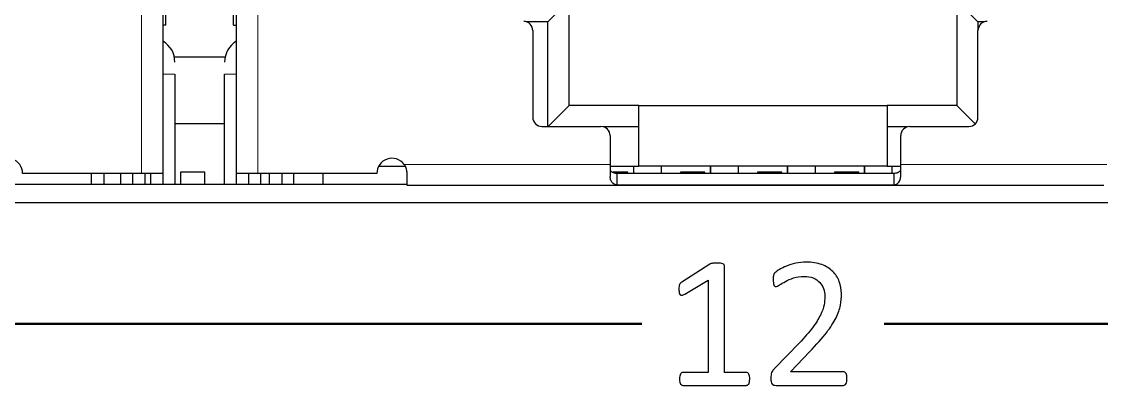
# Model space of a CAD drawing. Extents: x -260425 to 1294666, y -169889 to -2349.
# Drawn here: x 1001307.1 to 1001485.4, y -26643.7 to -26583.7 of the extents above; entities that cross this region are included whole.
import ezdxf

# ---------------------------------------------------------------- set-up
doc = ezdxf.new("R2010")
doc.units = 0
doc.header["$LTSCALE"] = 100
doc.layers.add('case', color=7, linetype='Continuous')
doc.layers.add('marking', color=7, linetype='Continuous')

# ---------------------------------------------------------------- blocks, each defined once
blk = doc.blocks.new('АТС')
at = {"layer": 'case', "lineweight": 25}
for points in [[(2873.9, -115.71), (2873.9, -115.71), (2873.9, -88.46), (2873.9, -88.46)], [(2885.1, -115.71), (2885.1, -115.71), (2885.1, -88.46), (2885.1, -88.46)], [(2873.4, -95.21), (2873.4, -95.21), (2873.4, -140.21), (2873.4, -140.21)], [(2885.6, -140.21), (2885.6, -140.21), (2885.6, -95.21), (2885.6, -95.21)], [(2937, -115.16), (2937, -115.16), (2940.5, -111.66), (2940.5, -111.66)], [(2940.5, -129.01), (2940.5, -129.01), (2940.5, -111.66), (2940.5, -111.66)], [(3008, -115.16), (3008, -115.16), (3004.5, -111.66), (3004.5, -111.66)], [(3004.5, -111.66), (3004.5, -111.66), (3004.5, -129.01), (3004.5, -129.01)], [(2873.9, -115.71), (2873.9, -115.71), (2873.4, -115.71), (2873.4, -115.71)], [(2885.1, -115.71), (2885.1, -115.71), (2885.6, -115.71), (2885.6, -115.71)], [(2937, -115.16), (2937, -115.16), (2933.38, -115.16), (2933.38, -115.16)], [(2937, -132.46), (2937, -132.46), (2937, -115.16), (2937, -115.16)], [(3008, -115.16), (3008, -115.16), (3008, -116.61), (3008, -116.61)], [(3009.12, -115.16), (3009.12, -115.16), (3008, -115.16), (3008, -115.16)], [(2934.5, -116.61), (2934.5, -116.61), (2934.5, -130.96), (2934.5, -130.96)], [(3008, -130.96), (3008, -130.96), (3008, -116.61), (3008, -116.61)], [(2875.4, -121.81), (2875.4, -120.39), (2874.65, -119.08), (2873.44, -118.36)], [(2885.56, -118.36), (2884.35, -119.09), (2883.6, -120.39), (2883.6, -121.81)], [(2883.68, -121.01), (2883.68, -121.01), (2875.32, -121.01), (2875.32, -121.01)], [(2875.4, -123.81), (2875.4, -123.81), (2875.4, -142.01), (2875.4, -142.01)], [(2883.6, -142.01), (2883.6, -142.01), (2883.6, -123.81), (2883.6, -123.81)], [(2937.05, -132.46), (2937.05, -132.46), (2940.5, -129.01), (2940.5, -129.01)], [(2952, -129.01), (2952, -129.01), (2940.5, -129.01), (2940.5, -129.01)], [(2952, -132.51), (2952, -132.51), (2952, -129.01), (2952, -129.01)], [(2952, -129.01), (2952, -129.01), (2993, -129.01), (2993, -129.01)], [(2993, -129.01), (2993, -129.01), (2993, -132.51), (2993, -132.51)], [(3004.5, -129.01), (3004.5, -129.01), (2993, -129.01), (2993, -129.01)], [(3007.53, -132.03), (3007.53, -132.03), (3004.5, -129.01), (3004.5, -129.01)], [(2883.6, -132.01), (2883.6, -132.01), (2875.4, -132.01), (2875.4, -132.01)], [(2936, -132.46), (2936, -132.46), (2945.75, -132.46), (2945.75, -132.46)], [(2952, -132.51), (2952, -132.51), (2946.13, -132.51), (2946.13, -132.51)], [(2952, -139.01), (2952, -139.01), (2952, -132.51), (2952, -132.51)], [(2993, -132.51), (2993, -132.51), (2993, -139.01), (2993, -139.01)], [(2996.37, -132.51), (2996.37, -132.51), (2993, -132.51), (2993, -132.51)], [(2996.75, -132.46), (2996.75, -132.46), (3006.5, -132.46), (3006.5, -132.46)], [(2947.25, -133.96), (2947.25, -133.96), (2947.25, -138.71), (2947.25, -138.71)], [(2995.25, -138.71), (2995.25, -138.71), (2995.25, -133.96), (2995.25, -133.96)], [(2909.06, -139.01), (2909.06, -139.01), (2913.43, -139.01), (2913.43, -139.01)], [(2947.25, -138.71), (2947.25, -138.71), (2947.25, -140.71), (2947.25, -140.71)], [(2947.25, -139.01), (2947.25, -139.01), (2952, -139.01), (2952, -139.01)], [(2951.1, -139.01), (2951.1, -139.01), (2951.1, -140.19), (2951.1, -140.19)], [(2951.15, -139.01), (2951.15, -139.01), (2951.15, -140.19), (2951.15, -140.19)], [(2993, -139.01), (2993, -139.01), (2952, -139.01), (2952, -139.01)], [(2955.75, -140.19), (2955.75, -140.19), (2955.75, -139.01), (2955.75, -139.01)], [(2963.8, -139.01), (2963.8, -139.01), (2963.8, -140.19), (2963.8, -140.19)], [(2963.85, -139.01), (2963.85, -139.01), (2963.85, -140.19), (2963.85, -140.19)], [(2968.45, -140.19), (2968.45, -140.19), (2968.45, -139.01), (2968.45, -139.01)], [(2976.5, -139.01), (2976.5, -139.01), (2976.5, -140.19), (2976.5, -140.19)], [(2976.55, -139.01), (2976.55, -139.01), (2976.55, -140.19), (2976.55, -140.19)], [(2981.15, -140.19), (2981.15, -140.19), (2981.15, -139.01), (2981.15, -139.01)], [(2989.2, -139.01), (2989.2, -139.01), (2989.2, -140.19), (2989.2, -140.19)], [(2989.25, -139.01), (2989.25, -139.01), (2989.25, -140.19), (2989.25, -140.19)], [(2993, -139.01), (2993, -139.01), (2995.25, -139.01), (2995.25, -139.01)], [(2993.85, -140.19), (2993.85, -140.19), (2993.85, -139.01), (2993.85, -139.01)], [(2995.25, -140.71), (2995.25, -140.71), (2995.25, -138.71), (2995.25, -138.71)], [(2869.9, -140.21), (2869.9, -140.21), (2850.25, -140.21), (2850.25, -140.21)], [(2861.65, -142.01), (2861.65, -142.01), (2861.65, -140.21), (2861.65, -140.21)], [(2863.65, -140.21), (2863.65, -140.21), (2863.65, -142.01), (2863.65, -142.01)], [(2866.45, -140.21), (2866.45, -140.21), (2866.45, -142.01), (2866.45, -142.01)], [(2868.45, -142.01), (2868.45, -142.01), (2868.45, -140.21), (2868.45, -140.21)], [(2873.4, -140.21), (2873.4, -140.21), (2869.9, -140.21), (2869.9, -140.21)], [(2870.45, -140.21), (2870.45, -140.21), (2870.45, -142.01), (2870.45, -142.01)], [(2871.4, -140.21), (2871.4, -140.21), (2871.4, -142.01), (2871.4, -142.01)], [(2873.4, -140.21), (2873.4, -140.21), (2873.4, -142.01), (2873.4, -142.01)], [(2880.35, -140.01), (2880.35, -140.01), (2876.35, -140.01), (2876.35, -140.01)], [(2876.35, -140.01), (2876.35, -140.01), (2876.35, -142.01), (2876.35, -142.01)], [(2880.35, -142.01), (2880.35, -142.01), (2880.35, -140.01), (2880.35, -140.01)], [(2889.1, -140.21), (2889.1, -140.21), (2885.6, -140.21), (2885.6, -140.21)], [(2885.6, -142.01), (2885.6, -142.01), (2885.6, -140.21), (2885.6, -140.21)], [(2887.6, -142.01), (2887.6, -142.01), (2887.6, -140.21), (2887.6, -140.21)], [(2908.75, -140.21), (2908.75, -140.21), (2889.1, -140.21), (2889.1, -140.21)], [(2889.6, -142.01), (2889.6, -142.01), (2889.6, -140.21), (2889.6, -140.21)], [(2891.05, -142.01), (2891.05, -142.01), (2891.05, -140.21), (2891.05, -140.21)], [(2893.05, -140.21), (2893.05, -140.21), (2893.05, -142.01), (2893.05, -142.01)], [(2895.05, -142.01), (2895.05, -142.01), (2895.05, -140.21), (2895.05, -140.21)], [(2899.85, -140.21), (2899.85, -140.21), (2899.85, -142.01), (2899.85, -142.01)], [(2913.75, -142.21), (2913.75, -142.21), (2913.75, -140.21), (2913.75, -140.21)], [(2950.2, -140.01), (2950.2, -140.01), (2947.72, -140.01), (2947.72, -140.01)], [(2948.42, -142.17), (2948.42, -142.17), (2948.42, -140.19), (2948.42, -140.19)], [(2948.42, -140.19), (2948.42, -140.19), (2994.08, -140.19), (2994.08, -140.19)], [(2950.2, -140.19), (2950.2, -140.19), (2950.2, -140.01), (2950.2, -140.01)], [(2962.9, -140.01), (2962.9, -140.01), (2958.9, -140.01), (2958.9, -140.01)], [(2958.9, -140.01), (2958.9, -140.01), (2958.9, -140.19), (2958.9, -140.19)], [(2962.9, -140.19), (2962.9, -140.19), (2962.9, -140.01), (2962.9, -140.01)], [(2971.6, -140.01), (2971.6, -140.01), (2971.6, -140.19), (2971.6, -140.19)], [(2975.6, -140.01), (2975.6, -140.01), (2971.6, -140.01), (2971.6, -140.01)], [(2975.6, -140.19), (2975.6, -140.19), (2975.6, -140.01), (2975.6, -140.01)], [(2984.3, -140.01), (2984.3, -140.01), (2984.3, -140.19), (2984.3, -140.19)], [(2988.3, -140.01), (2988.3, -140.01), (2984.3, -140.01), (2984.3, -140.01)], [(2988.3, -140.19), (2988.3, -140.19), (2988.3, -140.01), (2988.3, -140.01)], [(2994.08, -140.19), (2994.08, -140.19), (2994.08, -142.17), (2994.08, -142.17)], [(2913.75, -142.01), (2913.75, -142.01), (2845.25, -142.01), (2845.25, -142.01)], [(3028.75, -142.21), (3028.75, -142.21), (2913.75, -142.21), (2913.75, -142.21)], [(2994.08, -142.17), (2994.08, -142.17), (2948.42, -142.17), (2948.42, -142.17)], [(1965, -145.01), (1965, -145.01), (3427, -145.01), (3427, -145.01)]]:
    blk.add_open_spline(points, degree=3, dxfattribs=at)
at = {"layer": 'case', "lineweight": 18}
for points in [[(2869.9, -95.21), (2869.9, -95.21), (2869.9, -140.21), (2869.9, -140.21)], [(2889.1, -140.21), (2889.1, -140.21), (2889.1, -95.21), (2889.1, -95.21)], [(2913.25, -138.71), (2913.25, -138.71), (2947.25, -138.71), (2947.25, -138.71)], [(2995.25, -138.71), (2995.25, -138.71), (3029.25, -138.71), (3029.25, -138.71)]]:
    blk.add_open_spline(points, degree=3, dxfattribs=at)
at = {"layer": 'case', "lineweight": 25}
for points, knots in [([(2934.5, -116.61), (2934.5, -116.21), (2934.34, -115.83), (2934.06, -115.55), (2934.06, -115.55), (2933.78, -115.27), (2933.4, -115.11), (2933, -115.11)], [0, 0, 0, 0, 0.333333, 0.333333, 0.333333, 0.333333, 1, 1, 1, 1]), ([(3009.5, -115.11), (3009.1, -115.11), (3008.72, -115.27), (3008.44, -115.55), (3008.44, -115.55), (3008.16, -115.83), (3008, -116.21), (3008, -116.61)], [0, 0, 0, 0, 0.333333, 0.333333, 0.333333, 0.333333, 1, 1, 1, 1]), ([(2934.5, -130.96), (2934.5, -131.35), (2934.66, -131.74), (2934.94, -132.02), (2934.94, -132.02), (2935.22, -132.3), (2935.6, -132.46), (2936, -132.46)], [0, 0, 0, 0, 0.333333, 0.333333, 0.333333, 0.333333, 1, 1, 1, 1]), ([(3006.5, -132.46), (3006.9, -132.46), (3007.28, -132.3), (3007.56, -132.02), (3007.56, -132.02), (3007.84, -131.74), (3008, -131.35), (3008, -130.96)], [0, 0, 0, 0, 0.333333, 0.333333, 0.333333, 0.333333, 1, 1, 1, 1]), ([(2947.25, -133.96), (2947.25, -133.56), (2947.09, -133.18), (2946.81, -132.9), (2946.81, -132.9), (2946.53, -132.62), (2946.15, -132.46), (2945.75, -132.46)], [0, 0, 0, 0, 0.333333, 0.333333, 0.333333, 0.333333, 1, 1, 1, 1]), ([(2996.75, -132.46), (2996.35, -132.46), (2995.97, -132.62), (2995.69, -132.9), (2995.69, -132.9), (2995.41, -133.18), (2995.25, -133.56), (2995.25, -133.96)], [0, 0, 0, 0, 0.333333, 0.333333, 0.333333, 0.333333, 1, 1, 1, 1]), ([(2850.25, -140.21), (2850.25, -139.13), (2849.56, -138.18), (2848.54, -137.84), (2848.54, -137.84), (2847.52, -137.5), (2846.4, -137.85), (2845.75, -138.71)], [0, 0, 0, 0, 0.333333, 0.333333, 0.333333, 0.333333, 1, 1, 1, 1]), ([(2913.25, -138.71), (2912.6, -137.85), (2911.48, -137.5), (2910.46, -137.84), (2910.46, -137.84), (2909.44, -138.18), (2908.75, -139.13), (2908.75, -140.21)], [0, 0, 0, 0, 0.333333, 0.333333, 0.333333, 0.333333, 1, 1, 1, 1]), ([(2913.75, -140.21), (2913.73, -139.98), (2913.72, -139.76), (2913.66, -139.53), (2913.66, -139.53), (2913.6, -139.31), (2913.5, -139.08), (2913.37, -138.88), (2913.37, -138.88), (2913.33, -138.82), (2913.29, -138.76), (2913.25, -138.71)], [0, 0, 0, 0, 0.25, 0.25, 0.25, 0.25, 0.5, 0.5, 0.5, 0.5, 1, 1, 1, 1]), ([(2947.25, -139.56), (2947.26, -139.62), (2947.27, -139.67), (2947.3, -139.72), (2947.3, -139.72), (2947.33, -139.78), (2947.38, -139.83), (2947.43, -139.87), (2947.43, -139.87), (2947.57, -139.98), (2947.74, -140.05), (2947.91, -140.1), (2947.91, -140.1), (2948.08, -140.14), (2948.25, -140.17), (2948.42, -140.19)], [0, 0, 0, 0, 0.2, 0.2, 0.2, 0.2, 0.4, 0.4, 0.4, 0.4, 0.6, 0.6, 0.6, 0.6, 1, 1, 1, 1]), ([(2948.42, -142.17), (2948.21, -142.09), (2947.99, -142.01), (2947.79, -141.86), (2947.79, -141.86), (2947.63, -141.74), (2947.48, -141.57), (2947.4, -141.35), (2947.4, -141.35), (2947.32, -141.16), (2947.28, -140.94), (2947.25, -140.71)], [0, 0, 0, 0, 0.25, 0.25, 0.25, 0.25, 0.5, 0.5, 0.5, 0.5, 1, 1, 1, 1]), ([(2994.08, -140.19), (2994.33, -140.15), (2994.58, -140.12), (2994.81, -140.02), (2994.81, -140.02), (2994.89, -139.99), (2994.97, -139.95), (2995.04, -139.89), (2995.04, -139.89), (2995.11, -139.84), (2995.18, -139.78), (2995.21, -139.7), (2995.21, -139.7), (2995.23, -139.66), (2995.24, -139.61), (2995.25, -139.56)], [0, 0, 0, 0, 0.2, 0.2, 0.2, 0.2, 0.4, 0.4, 0.4, 0.4, 0.6, 0.6, 0.6, 0.6, 1, 1, 1, 1]), ([(2994.08, -142.17), (2994.29, -142.09), (2994.51, -142.01), (2994.71, -141.86), (2994.71, -141.86), (2994.87, -141.74), (2995.02, -141.57), (2995.1, -141.35), (2995.1, -141.35), (2995.18, -141.16), (2995.22, -140.93), (2995.25, -140.71)], [0, 0, 0, 0, 0.25, 0.25, 0.25, 0.25, 0.5, 0.5, 0.5, 0.5, 1, 1, 1, 1])]:
    blk.add_open_spline(points, degree=3, knots=knots, dxfattribs=at)
at = {"layer": 'case', "lineweight": 18}
for points in [[(2875.4, -123.81), (2875.37, -123.81), (2875.35, -123.81), (2875.26, -123.81), (2875.26, -123.81), (2875.18, -123.81), (2875.04, -123.81), (2874.86, -123.81), (2874.86, -123.81), (2874.69, -123.81), (2874.48, -123.81), (2874.23, -123.81), (2874.23, -123.81), (2873.98, -123.81), (2873.69, -123.81), (2873.4, -123.81)], [(2885.6, -123.81), (2885.31, -123.81), (2885.02, -123.81), (2884.77, -123.81), (2884.77, -123.81), (2884.52, -123.81), (2884.31, -123.81), (2884.14, -123.81), (2884.14, -123.81), (2883.96, -123.81), (2883.82, -123.81), (2883.74, -123.81), (2883.74, -123.81), (2883.65, -123.81), (2883.63, -123.81), (2883.6, -123.81)]]:
    blk.add_open_spline(points, degree=3, knots=[0, 0, 0, 0, 0.2, 0.2, 0.2, 0.2, 0.4, 0.4, 0.4, 0.4, 0.6, 0.6, 0.6, 0.6, 1, 1, 1, 1], dxfattribs=at)
at = {"layer": 'marking'}
for points, knots in [([(2970.31, -174.16), (2970.31, -174.36), (2970.3, -174.52), (2970.26, -174.65), (2970.26, -174.65), (2970.23, -174.79), (2970.2, -174.9), (2970.14, -174.98), (2970.14, -174.98), (2970.09, -175.06), (2970.03, -175.12), (2969.96, -175.16), (2969.96, -175.16), (2969.89, -175.19), (2969.83, -175.21), (2969.76, -175.21), (2969.76, -175.21), (2969.76, -175.21), (2959.28, -175.21), (2959.28, -175.21), (2959.28, -175.21), (2959.21, -175.21), (2959.14, -175.19), (2959.08, -175.16), (2959.08, -175.16), (2959.02, -175.12), (2958.96, -175.06), (2958.9, -174.98), (2958.9, -174.98), (2958.85, -174.9), (2958.8, -174.79), (2958.77, -174.65), (2958.77, -174.65), (2958.74, -174.52), (2958.72, -174.36), (2958.72, -174.16), (2958.72, -174.16), (2958.72, -173.98), (2958.74, -173.82), (2958.77, -173.68), (2958.77, -173.68), (2958.8, -173.55), (2958.84, -173.44), (2958.89, -173.35), (2958.89, -173.35), (2958.93, -173.26), (2958.99, -173.2), (2959.06, -173.15), (2959.06, -173.15), (2959.13, -173.1), (2959.2, -173.08), (2959.28, -173.08), (2959.28, -173.08), (2959.28, -173.08), (2963.45, -173.08), (2963.45, -173.08), (2963.45, -173.08), (2963.45, -173.08), (2963.45, -157.81), (2963.45, -157.81), (2963.45, -157.81), (2963.45, -157.81), (2959.58, -160.13), (2959.58, -160.13), (2959.58, -160.13), (2959.38, -160.23), (2959.22, -160.29), (2959.1, -160.31), (2959.1, -160.31), (2958.98, -160.33), (2958.89, -160.31), (2958.81, -160.24), (2958.81, -160.24), (2958.74, -160.17), (2958.69, -160.06), (2958.67, -159.91), (2958.67, -159.91), (2958.64, -159.76), (2958.63, -159.56), (2958.63, -159.32), (2958.63, -159.32), (2958.63, -159.15), (2958.63, -158.99), (2958.65, -158.87), (2958.65, -158.87), (2958.67, -158.75), (2958.69, -158.65), (2958.72, -158.56), (2958.72, -158.56), (2958.76, -158.48), (2958.8, -158.41), (2958.86, -158.34), (2958.86, -158.34), (2958.91, -158.29), (2958.98, -158.22), (2959.08, -158.16), (2959.08, -158.16), (2959.08, -158.16), (2963.7, -155.2), (2963.7, -155.2), (2963.7, -155.2), (2963.75, -155.17), (2963.79, -155.14), (2963.86, -155.12), (2963.86, -155.12), (2963.92, -155.11), (2964, -155.08), (2964.09, -155.06), (2964.09, -155.06), (2964.18, -155.04), (2964.29, -155.03), (2964.42, -155.02), (2964.42, -155.02), (2964.54, -155.02), (2964.69, -155.02), (2964.88, -155.02), (2964.88, -155.02), (2965.13, -155.02), (2965.34, -155.03), (2965.5, -155.05), (2965.5, -155.05), (2965.67, -155.07), (2965.79, -155.09), (2965.89, -155.13), (2965.89, -155.13), (2965.98, -155.17), (2966.04, -155.22), (2966.07, -155.27), (2966.07, -155.27), (2966.11, -155.33), (2966.12, -155.39), (2966.12, -155.45), (2966.12, -155.45), (2966.12, -155.45), (2966.12, -173.08), (2966.12, -173.08), (2966.12, -173.08), (2966.12, -173.08), (2969.75, -173.08), (2969.75, -173.08), (2969.75, -173.08), (2969.84, -173.08), (2969.92, -173.1), (2969.98, -173.15), (2969.98, -173.15), (2970.06, -173.2), (2970.12, -173.26), (2970.16, -173.35), (2970.16, -173.35), (2970.21, -173.44), (2970.25, -173.55), (2970.28, -173.68), (2970.28, -173.68), (2970.3, -173.82), (2970.31, -173.98), (2970.31, -174.16)], [0, 0, 0, 0, 0.025, 0.025, 0.025, 0.025, 0.05, 0.05, 0.05, 0.05, 0.075, 0.075, 0.075, 0.075, 0.1, 0.1, 0.1, 0.1, 0.125, 0.125, 0.125, 0.125, 0.15, 0.15, 0.15, 0.15, 0.175, 0.175, 0.175, 0.175, 0.2, 0.2, 0.2, 0.2, 0.225, 0.225, 0.225, 0.225, 0.25, 0.25, 0.25, 0.25, 0.275, 0.275, 0.275, 0.275, 0.3, 0.3, 0.3, 0.3, 0.325, 0.325, 0.325, 0.325, 0.35, 0.35, 0.35, 0.35, 0.375, 0.375, 0.375, 0.375, 0.4, 0.4, 0.4, 0.4, 0.425, 0.425, 0.425, 0.425, 0.45, 0.45, 0.45, 0.45, 0.475, 0.475, 0.475, 0.475, 0.5, 0.5, 0.5, 0.5, 0.525, 0.525, 0.525, 0.525, 0.55, 0.55, 0.55, 0.55, 0.575, 0.575, 0.575, 0.575, 0.6, 0.6, 0.6, 0.6, 0.625, 0.625, 0.625, 0.625, 0.65, 0.65, 0.65, 0.65, 0.675, 0.675, 0.675, 0.675, 0.7, 0.7, 0.7, 0.7, 0.725, 0.725, 0.725, 0.725, 0.75, 0.75, 0.75, 0.75, 0.775, 0.775, 0.775, 0.775, 0.8, 0.8, 0.8, 0.8, 0.825, 0.825, 0.825, 0.825, 0.85, 0.85, 0.85, 0.85, 0.875, 0.875, 0.875, 0.875, 0.9, 0.9, 0.9, 0.9, 0.925, 0.925, 0.925, 0.925, 0.95, 0.95, 0.95, 0.95, 1, 1, 1, 1]), ([(2986.37, -174.07), (2986.37, -174.25), (2986.36, -174.41), (2986.34, -174.56), (2986.34, -174.56), (2986.31, -174.71), (2986.27, -174.83), (2986.22, -174.92), (2986.22, -174.92), (2986.18, -175.02), (2986.12, -175.09), (2986.04, -175.14), (2986.04, -175.14), (2985.96, -175.19), (2985.88, -175.21), (2985.79, -175.21), (2985.79, -175.21), (2985.79, -175.21), (2974.68, -175.21), (2974.68, -175.21), (2974.68, -175.21), (2974.54, -175.21), (2974.41, -175.19), (2974.3, -175.16), (2974.3, -175.16), (2974.2, -175.12), (2974.1, -175.06), (2974.03, -174.98), (2974.03, -174.98), (2973.95, -174.9), (2973.89, -174.77), (2973.85, -174.62), (2973.85, -174.62), (2973.81, -174.47), (2973.8, -174.28), (2973.8, -174.05), (2973.8, -174.05), (2973.8, -173.84), (2973.81, -173.66), (2973.83, -173.51), (2973.83, -173.51), (2973.84, -173.36), (2973.87, -173.22), (2973.93, -173.1), (2973.93, -173.1), (2973.98, -172.98), (2974.05, -172.86), (2974.13, -172.74), (2974.13, -172.74), (2974.21, -172.63), (2974.31, -172.5), (2974.44, -172.37), (2974.44, -172.37), (2974.44, -172.37), (2978.45, -168.24), (2978.45, -168.24), (2978.45, -168.24), (2979.38, -167.29), (2980.12, -166.43), (2980.68, -165.68), (2980.68, -165.68), (2981.24, -164.93), (2981.67, -164.24), (2981.98, -163.61), (2981.98, -163.61), (2982.28, -163), (2982.48, -162.43), (2982.58, -161.93), (2982.58, -161.93), (2982.67, -161.42), (2982.72, -160.94), (2982.72, -160.5), (2982.72, -160.5), (2982.72, -160.05), (2982.65, -159.63), (2982.5, -159.23), (2982.5, -159.23), (2982.35, -158.84), (2982.13, -158.49), (2981.85, -158.19), (2981.85, -158.19), (2981.57, -157.88), (2981.21, -157.65), (2980.78, -157.47), (2980.78, -157.47), (2980.36, -157.3), (2979.87, -157.21), (2979.31, -157.21), (2979.31, -157.21), (2978.66, -157.21), (2978.08, -157.3), (2977.56, -157.47), (2977.56, -157.47), (2977.05, -157.65), (2976.59, -157.84), (2976.2, -158.05), (2976.2, -158.05), (2975.82, -158.25), (2975.49, -158.45), (2975.23, -158.62), (2975.23, -158.62), (2974.97, -158.8), (2974.77, -158.89), (2974.65, -158.89), (2974.65, -158.89), (2974.57, -158.89), (2974.5, -158.87), (2974.45, -158.83), (2974.45, -158.83), (2974.39, -158.78), (2974.34, -158.72), (2974.3, -158.62), (2974.3, -158.62), (2974.27, -158.53), (2974.23, -158.41), (2974.21, -158.25), (2974.21, -158.25), (2974.19, -158.1), (2974.18, -157.91), (2974.18, -157.69), (2974.18, -157.69), (2974.18, -157.54), (2974.19, -157.41), (2974.2, -157.29), (2974.2, -157.29), (2974.21, -157.18), (2974.22, -157.08), (2974.25, -156.99), (2974.25, -156.99), (2974.28, -156.92), (2974.31, -156.84), (2974.35, -156.76), (2974.35, -156.76), (2974.39, -156.69), (2974.48, -156.6), (2974.6, -156.49), (2974.6, -156.49), (2974.73, -156.39), (2974.94, -156.24), (2975.24, -156.05), (2975.24, -156.05), (2975.55, -155.86), (2975.93, -155.68), (2976.39, -155.5), (2976.39, -155.5), (2976.85, -155.32), (2977.36, -155.17), (2977.91, -155.04), (2977.91, -155.04), (2978.46, -154.92), (2979.04, -154.86), (2979.65, -154.86), (2979.65, -154.86), (2980.62, -154.86), (2981.48, -154.99), (2982.2, -155.27), (2982.2, -155.27), (2982.93, -155.54), (2983.54, -155.92), (2984.02, -156.39), (2984.02, -156.39), (2984.5, -156.87), (2984.86, -157.42), (2985.1, -158.05), (2985.1, -158.05), (2985.34, -158.68), (2985.45, -159.35), (2985.45, -160.06), (2985.45, -160.06), (2985.45, -160.7), (2985.39, -161.34), (2985.28, -161.98), (2985.28, -161.98), (2985.17, -162.61), (2984.93, -163.3), (2984.56, -164.04), (2984.56, -164.04), (2984.19, -164.78), (2983.66, -165.6), (2982.97, -166.51), (2982.97, -166.51), (2982.28, -167.41), (2981.36, -168.46), (2980.21, -169.64), (2980.21, -169.64), (2980.21, -169.64), (2977.04, -172.95), (2977.04, -172.95), (2977.04, -172.95), (2977.04, -172.95), (2985.77, -172.95), (2985.77, -172.95), (2985.77, -172.95), (2985.85, -172.95), (2985.93, -172.98), (2986.01, -173.02), (2986.01, -173.02), (2986.09, -173.07), (2986.16, -173.14), (2986.21, -173.23), (2986.21, -173.23), (2986.27, -173.32), (2986.31, -173.44), (2986.34, -173.58), (2986.34, -173.58), (2986.36, -173.72), (2986.37, -173.88), (2986.37, -174.07)], [0, 0, 0, 0, 0.018868, 0.018868, 0.018868, 0.018868, 0.037736, 0.037736, 0.037736, 0.037736, 0.056604, 0.056604, 0.056604, 0.056604, 0.075472, 0.075472, 0.075472, 0.075472, 0.09434, 0.09434, 0.09434, 0.09434, 0.113208, 0.113208, 0.113208, 0.113208, 0.132075, 0.132075, 0.132075, 0.132075, 0.150943, 0.150943, 0.150943, 0.150943, 0.169811, 0.169811, 0.169811, 0.169811, 0.188679, 0.188679, 0.188679, 0.188679, 0.207547, 0.207547, 0.207547, 0.207547, 0.226415, 0.226415, 0.226415, 0.226415, 0.245283, 0.245283, 0.245283, 0.245283, 0.264151, 0.264151, 0.264151, 0.264151, 0.283019, 0.283019, 0.283019, 0.283019, 0.301887, 0.301887, 0.301887, 0.301887, 0.320755, 0.320755, 0.320755, 0.320755, 0.339623, 0.339623, 0.339623, 0.339623, 0.358491, 0.358491, 0.358491, 0.358491, 0.377358, 0.377358, 0.377358, 0.377359, 0.396226, 0.396226, 0.396226, 0.396226, 0.415094, 0.415094, 0.415094, 0.415094, 0.433962, 0.433962, 0.433962, 0.433962, 0.45283, 0.45283, 0.45283, 0.45283, 0.471698, 0.471698, 0.471698, 0.471698, 0.490566, 0.490566, 0.490566, 0.490566, 0.509434, 0.509434, 0.509434, 0.509434, 0.528302, 0.528302, 0.528302, 0.528302, 0.54717, 0.54717, 0.54717, 0.54717, 0.566038, 0.566038, 0.566038, 0.566038, 0.584906, 0.584906, 0.584906, 0.584906, 0.603774, 0.603774, 0.603774, 0.603774, 0.622642, 0.622642, 0.622642, 0.622642, 0.641509, 0.641509, 0.641509, 0.641509, 0.660377, 0.660377, 0.660377, 0.660377, 0.679245, 0.679245, 0.679245, 0.679245, 0.698113, 0.698113, 0.698113, 0.698113, 0.716981, 0.716981, 0.716981, 0.716981, 0.735849, 0.735849, 0.735849, 0.735849, 0.754717, 0.754717, 0.754717, 0.754717, 0.773585, 0.773585, 0.773585, 0.773585, 0.792453, 0.792453, 0.792453, 0.792453, 0.811321, 0.811321, 0.811321, 0.811321, 0.830189, 0.830189, 0.830189, 0.830189, 0.849057, 0.849057, 0.849057, 0.849057, 0.867925, 0.867925, 0.867925, 0.867925, 0.886792, 0.886792, 0.886792, 0.886792, 0.90566, 0.90566, 0.90566, 0.90566, 0.924528, 0.924528, 0.924528, 0.924528, 0.943396, 0.943396, 0.943396, 0.943396, 0.962264, 0.962264, 0.962264, 0.962264, 1, 1, 1, 1])]:
    blk.add_open_spline(points, degree=3, knots=knots, dxfattribs=at)
at = {"layer": 'marking', "lineweight": 50}
for points in [[(2952.5, -165.03), (2952.5, -165.03), (2809, -165.03), (2809, -165.03)], [(3136, -165.03), (3136, -165.03), (2992.5, -165.03), (2992.5, -165.03)]]:
    blk.add_open_spline(points, degree=3, dxfattribs=at)

msp = doc.modelspace()

# ---------------------------------------------------------------- block references
msp.add_blockref('АТС', (998457.03, -26468.52))

doc.saveas('drawing.dxf')
